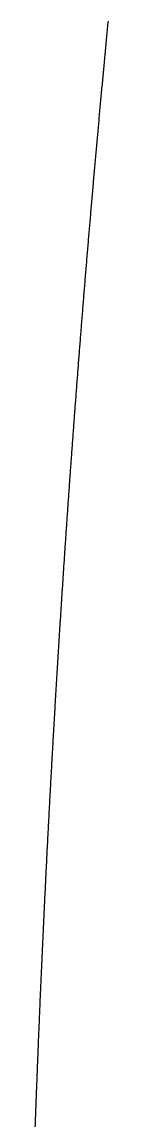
# Model space of a CAD drawing. Extents: x 6805096 to 46905100, y -25788412 to -58651.
# Drawn here: x 6817859 to 6896892, y -12048209 to -10857726 of the extents above; entities that cross this region are included whole.
import ezdxf

# ---------------------------------------------------------------- set-up
doc = ezdxf.new("R2010")
doc.units = 0

msp = doc.modelspace()

# ---------------------------------------------------------------- linework, layer by layer
at = {"layer": 'Layer 1'}
for p, q in [((6896891.701731, -10856747.382412), (6896702.565612, -10858703.932345)), ((6895759.804322, -10868486.959313), (6895571.835935, -10870443.620063)), ((6895947.967335, -10866530.316994), (6895759.804322, -10868486.959313)), ((6896136.324971, -10864573.693123), (6895947.967335, -10866530.316994)), ((6896324.87723, -10862617.087715), (6896136.324971, -10864573.693123)), ((6896513.624111, -10860660.500784), (6896324.87723, -10862617.087715)), ((6896702.565612, -10858703.932345), (6896513.624111, -10860660.500784)), ((6894634.913426, -10880227.199789), (6894448.11282, -10882183.970824)), ((6894821.908667, -10878270.447097), (6894634.913426, -10880227.199789)), ((6895009.098539, -10876313.712764), (6894821.908667, -10878270.447097)), ((6895196.483042, -10874356.996804), (6895009.098539, -10876313.712764)), ((6895384.062175, -10872400.299232), (6895196.483042, -10874356.996804)), ((6895571.835935, -10870443.620063), (6895384.062175, -10872400.299232)), ((6893517.029333, -10891968.100636), (6893331.396554, -10893924.981422)), ((6893702.856753, -10890011.238105), (6893517.029333, -10891968.100636)), ((6893888.878813, -10888054.393844), (6893702.856753, -10890011.238105)), ((6894075.095511, -10886097.567866), (6893888.878813, -10888054.393844)), ((6894261.506847, -10884140.760188), (6894075.095511, -10886097.567866)), ((6894448.11282, -10882183.970824), (6894261.506847, -10884140.760188)), ((6892406.15233, -10903709.658649), (6892221.687428, -10905666.648651)), ((6892590.811881, -10901752.686813), (6892406.15233, -10903709.658649)), ((6892775.666081, -10899795.733158), (6892590.811881, -10901752.686813)), ((6892960.714927, -10897838.797697), (6892775.666081, -10899795.733158)), ((6893145.958419, -10895881.880447), (6892960.714927, -10897838.797697)), ((6893331.396554, -10893924.981422), (6893145.958419, -10895881.880447)), ((6891302.282706, -10915451.870623), (6891118.985729, -10917408.969307)), ((6891485.774341, -10913494.790016), (6891302.282706, -10915451.870623)), ((6891669.460632, -10911537.727501), (6891485.774341, -10913494.790016)), ((6891853.341578, -10909580.683092), (6891669.460632, -10911537.727501)), ((6892037.417177, -10907623.656803), (6891853.341578, -10909580.683092)), ((6892221.687428, -10905666.648651), (6892037.417177, -10907623.656803)), ((6890205.420751, -10927194.733354), (6890023.291747, -10929151.940185)), ((6890387.744421, -10925237.54451), (6890205.420751, -10927194.733354)), ((6890570.262755, -10923280.373669), (6890387.744421, -10925237.54451)), ((6890752.975752, -10921323.220844), (6890570.262755, -10923280.373669)), ((6890935.883411, -10919366.086052), (6890752.975752, -10921323.220844)), ((6891118.985729, -10917408.969307), (6890935.883411, -10919366.086052)), ((6889115.566753, -10938938.243635), (6888934.605769, -10940895.55808)), ((6889296.72241, -10936980.947089), (6889115.566753, -10938938.243635)), ((6889478.072739, -10935023.668456), (6889296.72241, -10936980.947089)), ((6889659.617739, -10933066.407751), (6889478.072739, -10935023.668456)), ((6889841.357409, -10931109.164989), (6889659.617739, -10933066.407751)), ((6890023.291747, -10929151.940185), (6889841.357409, -10931109.164989)), ((6888032.721001, -10950682.398263), (6887852.928086, -10952639.819787)), ((6888212.708597, -10948724.994548), (6888032.721001, -10950682.398263)), ((6888392.890873, -10946767.608657), (6888212.708597, -10948724.994548)), ((6888573.267828, -10944810.240606), (6888392.890873, -10946767.608657)), ((6888753.839461, -10942852.890408), (6888573.267828, -10944810.240606)), ((6888934.605769, -10940895.55808), (6888753.839461, -10942852.890408)), ((6886956.883783, -10962427.194031), (6886778.258985, -10964384.722101)), ((6887135.70327, -10960469.683682), (6886956.883783, -10962427.194031)), ((6887314.717445, -10958512.191068), (6887135.70327, -10960469.683682)), ((6887493.926307, -10956554.716205), (6887314.717445, -10958512.191068)), ((6887673.329854, -10954597.259106), (6887493.926307, -10956554.716205)), ((6887852.928086, -10952639.819787), (6887673.329854, -10954597.259106)), ((6885710.598756, -10976130.261817), (6885533.336823, -10978087.913514)), ((6885888.055388, -10974172.627736), (6885710.598756, -10976130.261817)), ((6886065.706718, -10972215.011287), (6885888.055388, -10974172.627736)), ((6886243.552744, -10970257.412484), (6886065.706718, -10972215.011287)), ((6886421.593464, -10968299.831342), (6886243.552744, -10970257.412484)), ((6886599.828879, -10966342.267876), (6886421.593464, -10968299.831342)), ((6886778.258985, -10964384.722101), (6886599.828879, -10966342.267876)), ((6884649.947687, -10987876.43573), (6884473.853975, -10989834.192815)), ((6884826.236105, -10985918.696172), (6884649.947687, -10987876.43573)), ((6885002.71923, -10983960.974157), (6884826.236105, -10985918.696172)), ((6885179.397058, -10982003.269699), (6885002.71923, -10983960.974157)), ((6885356.26959, -10980045.582813), (6885179.397058, -10982003.269699)), ((6885533.336823, -10978087.913514), (6885356.26959, -10980045.582813)), ((6883596.306066, -10999623.240636), (6883421.380624, -11001581.102574)), ((6883771.426224, -10997665.396135), (6883596.306066, -10999623.240636)), ((6883946.741094, -10995707.569088), (6883771.426224, -10997665.396135)), ((6884122.250677, -10993749.759509), (6883946.741094, -10995707.569088)), ((6884297.954971, -10991791.967413), (6884122.250677, -10993749.759509)), ((6884473.853975, -10989834.192815), (6884297.954971, -10991791.967413)), ((6882549.674184, -11011370.673328), (6882375.917059, -11013328.639587)), ((6882723.626031, -11009412.724419), (6882549.674184, -11011370.673328)), ((6882897.7726, -11007454.792874), (6882723.626031, -11009412.724419)), ((6883072.11389, -11005496.878709), (6882897.7726, -11007454.792874)), ((6883246.649898, -11003538.981937), (6883072.11389, -11005496.878709)), ((6883421.380624, -11001581.102574), (6883246.649898, -11003538.981937)), ((6881510.052327, -11023118.730603), (6881337.463569, -11025076.800647)), ((6881682.835817, -11021160.677819), (6881510.052327, -11023118.730603)), ((6881855.814037, -11019202.642311), (6881682.835817, -11021160.677819)), ((6882028.986984, -11017244.624093), (6881855.814037, -11019202.642311)), ((6882202.354659, -11015286.62318), (6882028.986984, -11017244.624093)), ((6882375.917059, -11013328.639587), (6882202.354659, -11015286.62318)), ((6880477.440786, -11034867.409255), (6880306.020442, -11036825.582551)), ((6880649.05587, -11032909.253131), (6880477.440786, -11034867.409255)), ((6880820.865692, -11030951.114194), (6880649.05587, -11032909.253131)), ((6880992.87025, -11028992.992457), (6880820.865692, -11030951.114194)), ((6881165.069542, -11027034.887937), (6880992.87025, -11028992.992457)), ((6881337.463569, -11025076.800647), (6881165.069542, -11027034.887937)), ((6879451.839849, -11046616.70608), (6879281.587967, -11048574.982092)), ((6879622.286479, -11044658.44715), (6879451.839849, -11046616.70608)), ((6879792.927855, -11042700.205317), (6879622.286479, -11044658.44715)), ((6879963.763974, -11040741.980596), (6879792.927855, -11042700.205317)), ((6880134.794837, -11038783.773003), (6879963.763974, -11040741.980596)), ((6880306.020442, -11036825.582551), (6880134.794837, -11038783.773003)), ((6878433.249805, -11058366.617872), (6878264.166432, -11060324.996067)), ((6878602.527933, -11056408.25667), (6878433.249805, -11058366.617872)), ((6878772.000814, -11054449.912476), (6878602.527933, -11056408.25667)), ((6878941.668448, -11052491.585305), (6878772.000814, -11054449.912476)), ((6879111.530832, -11050533.275172), (6878941.668448, -11052491.585305)), ((6879281.587967, -11048574.982092), (6879111.530832, -11050533.275172)), ((6877421.670942, -11070117.141426), (6877253.756128, -11072075.621271)), ((6877589.780519, -11068158.678486), (6877421.670942, -11070117.141426)), ((6877758.084858, -11066200.232466), (6877589.780519, -11068158.678486)), ((6877926.583958, -11064241.803379), (6877758.084858, -11066200.232466)), ((6878095.277816, -11062283.391241), (6877926.583958, -11064241.803379)), ((6878264.166432, -11060324.996067), (6878095.277816, -11062283.391241)), ((6876417.103549, -11081868.273538), (6876250.357341, -11083826.854497)), ((6876584.044528, -11079909.709395), (6876417.103549, -11081868.273538)), ((6876751.180277, -11077951.162081), (6876584.044528, -11079909.709395)), ((6876918.510794, -11075992.631613), (6876751.180277, -11077951.162081)), ((6877086.036078, -11074034.118005), (6876918.510794, -11075992.631613)), ((6877253.756128, -11072075.621271), (6877086.036078, -11074034.118005)), ((6875419.547915, -11093620.011003), (6875253.970362, -11095578.692542)), ((6875585.320248, -11091661.34619), (6875419.547915, -11093620.011003)), ((6875751.287358, -11089702.698118), (6875585.320248, -11091661.34619)), ((6875917.449244, -11087744.066802), (6875751.287358, -11089702.698118)), ((6876083.805906, -11085785.452257), (6875917.449244, -11087744.066802)), ((6876250.357341, -11083826.854497), (6876083.805906, -11085785.452257)), ((6874429.004329, -11105372.350615), (6874264.595479, -11107331.132201)), ((6874593.607967, -11103413.585667), (6874429.004329, -11105372.350615)), ((6874758.406391, -11101454.83737), (6874593.607967, -11103413.585667)), ((6874923.399598, -11099496.105741), (6874758.406391, -11101454.83737)), ((6875088.587589, -11097537.390793), (6874923.399598, -11099496.105741)), ((6875253.970362, -11095578.692542), (6875088.587589, -11097537.390793)), ((6873282.23298, -11119084.170268), (6873119.187677, -11121043.067899)), ((6873445.47308, -11117125.28917), (6873282.23298, -11119084.170268)), ((6873608.907975, -11115166.42462), (6873445.47308, -11117125.28917)), ((6873772.537663, -11113207.576634), (6873608.907975, -11115166.42462)), ((6873936.362145, -11111248.745225), (6873772.537663, -11113207.576634)), ((6874100.381417, -11109289.930409), (6873936.362145, -11111248.745225)), ((6874264.595479, -11107331.132201), (6874100.381417, -11109289.930409)), ((6872306.883155, -11130837.803539), (6872145.006658, -11132796.800059)), ((6872468.954456, -11128878.823463), (6872306.883155, -11130837.803539)), ((6872631.220559, -11126919.859846), (6872468.954456, -11128878.823463)), ((6872793.681465, -11124960.912703), (6872631.220559, -11126919.859846)), ((6872956.337171, -11123001.982049), (6872793.681465, -11124960.912703)), ((6873119.187677, -11121043.067899), (6872956.337171, -11123001.982049)), ((6871338.546291, -11142592.028808), (6871177.83865, -11144551.123683)), ((6871499.448745, -11140632.950288), (6871338.546291, -11142592.028808)), ((6871660.54601, -11138673.888138), (6871499.448745, -11140632.950288)), ((6871821.838085, -11136714.842374), (6871660.54601, -11138673.888138)), ((6871983.324968, -11134755.813009), (6871821.838085, -11136714.842374)), ((6872145.006658, -11132796.800059), (6871983.324968, -11134755.813009)), ((6870377.222679, -11154346.842871), (6870217.683941, -11156306.035567)), ((6870536.956238, -11152387.666441), (6870377.222679, -11154346.842871)), ((6870696.884615, -11150428.506293), (6870536.956238, -11152387.666441)), ((6870857.007811, -11148469.36244), (6870696.884615, -11150428.506293)), ((6871017.325823, -11146510.234899), (6870857.007811, -11148469.36244)), ((6871177.83865, -11144551.123683), (6871017.325823, -11146510.234899)), ((6869422.912606, -11166102.242522), (6869264.54282, -11168061.532505)), ((6869581.477221, -11164142.968717), (6869422.912606, -11166102.242522)), ((6869740.236664, -11162183.711104), (6869581.477221, -11164142.968717)), ((6869899.190932, -11160224.469698), (6869740.236664, -11162183.711104)), ((6870058.340025, -11158265.244514), (6869899.190932, -11160224.469698)), ((6870217.683941, -11156306.035567), (6870058.340025, -11158265.244514)), ((6868475.616362, -11177858.224558), (6868318.415575, -11179817.611292)), ((6868633.011986, -11175898.853911), (6868475.616362, -11177858.224558)), ((6868790.602445, -11173939.499368), (6868633.011986, -11175898.853911)), ((6868948.387738, -11171980.160942), (6868790.602445, -11173939.499368)), ((6869106.367863, -11170020.83865), (6868948.387738, -11171980.160942)), ((6869264.54282, -11168061.532505), (6869106.367863, -11170020.83865)), ((6867535.334235, -11189614.785772), (6867379.302495, -11191574.268725)), ((6867691.560819, -11187655.318818), (6867535.334235, -11189614.785772)), ((6867847.982246, -11185695.867878), (6867691.560819, -11187655.318818)), ((6868004.598516, -11183736.432968), (6867847.982246, -11185695.867878)), ((6868161.409626, -11181777.014101), (6868004.598516, -11183736.432968)), ((6868318.415575, -11179817.611292), (6868161.409626, -11181777.014101)), ((6866602.066513, -11201371.92296), (6866447.20387, -11203331.501597)), ((6866757.12401, -11199412.360233), (6866602.066513, -11201371.92296)), ((6866912.376358, -11197452.813431), (6866757.12401, -11199412.360233)), ((6867067.823555, -11195493.282569), (6866912.376358, -11197452.813431)), ((6867223.465602, -11193533.767662), (6867067.823555, -11195493.282569)), ((6867379.302495, -11191574.268725), (6867223.465602, -11193533.767662)), ((6865675.813487, -11213129.632916), (6865522.119987, -11215089.306703)), ((6865829.701847, -11211169.974951), (6865675.813487, -11213129.632916)), ((6865983.785067, -11209210.332821), (6865829.701847, -11211169.974951)), ((6866138.063145, -11207250.706542), (6865983.785067, -11209210.332821)), ((6866292.53608, -11205291.096129), (6866138.063145, -11207250.706542)), ((6866447.20387, -11203331.501597), (6866292.53608, -11205291.096129)), ((6864756.575443, -11224887.912437), (6864604.051135, -11226847.68084)), ((6864909.29462, -11222928.159767), (6864756.575443, -11224887.912437)), ((6865062.208664, -11220968.422843), (6864909.29462, -11222928.159767)), ((6865215.317574, -11219008.701681), (6865062.208664, -11220968.422843)), ((6865368.621349, -11217048.996297), (6865215.317574, -11219008.701681)), ((6865522.119987, -11215089.306703), (6865368.621349, -11217048.996297)), ((6863844.352672, -11236646.758317), (6863692.997604, -11238606.620801)), ((6863995.902617, -11234686.911476), (6863844.352672, -11236646.758317)), ((6864147.647437, -11232727.080293), (6863995.902617, -11234686.911476)), ((6864299.587131, -11230767.264782), (6864147.647437, -11232727.080293)), ((6864451.721697, -11228807.46496), (6864299.587131, -11230767.264782)), ((6864604.051135, -11226847.68084), (6864451.721697, -11228807.46496)), ((6862939.145462, -11248406.16735), (6862788.959683, -11250366.123382)), ((6863089.526127, -11246446.226873), (6862939.145462, -11248406.16735)), ((6863240.101674, -11244486.301964), (6863089.526127, -11246446.226873)), ((6863390.872104, -11242526.39264), (6863240.101674, -11244486.301964)), ((6863541.837415, -11240566.498914), (6863390.872104, -11242526.39264)), ((6863692.997604, -11238606.620801), (6863541.837415, -11240566.498914)), ((6862040.954102, -11260166.136333), (6861891.937658, -11262126.185378)), ((6862190.165438, -11258206.102753), (6862040.954102, -11260166.136333)), ((6862339.571665, -11256246.084654), (6862190.165438, -11258206.102753)), ((6862489.172783, -11254286.082049), (6862339.571665, -11256246.084654)), ((6862638.968789, -11252326.094953), (6862489.172783, -11254286.082049)), ((6862788.959683, -11250366.123382), (6862638.968789, -11252326.094953)), ((6861149.77888, -11271926.66206), (6861001.931821, -11273886.803584)), ((6861297.820839, -11269966.535912), (6861149.77888, -11271926.66206)), ((6861446.057698, -11268006.425155), (6861297.820839, -11269966.535912)), ((6861594.489455, -11266046.329804), (6861446.057698, -11268006.425155)), ((6861743.116109, -11264086.249873), (6861594.489455, -11266046.329804)), ((6861891.937658, -11262126.185378), (6861743.116109, -11264086.249873)), ((6860118.942459, -11285647.974795), (6859972.459743, -11287608.223536)), ((6860265.620085, -11283687.741326), (6860118.942459, -11285647.974795)), ((6860412.49262, -11281727.523144), (6860265.620085, -11283687.741326)), ((6860559.560062, -11279767.320264), (6860412.49262, -11281727.523144)), ((6860706.822411, -11277807.132701), (6860559.560062, -11279767.320264)), ((6860854.279664, -11275846.960469), (6860706.822411, -11277807.132701)), ((6861001.931821, -11273886.803584), (6860854.279664, -11275846.960469)), ((6859242.969861, -11297409.695806), (6859097.656633, -11299370.035869)), ((6859388.478006, -11295449.370927), (6859242.969861, -11297409.695806)), ((6859534.181068, -11293489.061245), (6859388.478006, -11295449.370927)), ((6859680.079046, -11291528.766776), (6859534.181068, -11293489.061245)), ((6859826.171938, -11289568.487535), (6859680.079046, -11291528.766776)), ((6859972.459743, -11287608.223536), (6859826.171938, -11289568.487535)), ((6858374.014315, -11309171.963413), (6858229.870625, -11311132.394263)), ((6858518.352932, -11307211.547656), (6858374.014315, -11309171.963413)), ((6858662.886473, -11305251.147009), (6858518.352932, -11307211.547656)), ((6858807.614938, -11303290.761485), (6858662.886473, -11305251.147009)), ((6858952.538325, -11301330.391101), (6858807.614938, -11303290.761485)), ((6859097.656633, -11299370.035869), (6858952.538325, -11301330.391101)), ((6857512.076112, -11320934.774409), (6857369.102006, -11322895.295513)), ((6857655.245151, -11318974.26831), (6857512.076112, -11320934.774409)), ((6857798.609124, -11317013.777231), (6857655.245151, -11318974.26831)), ((6857942.168028, -11315053.301187), (6857798.609124, -11317013.777231)), ((6858085.921862, -11313092.840193), (6857942.168028, -11315053.301187)), ((6858229.870625, -11311132.394263), (6858085.921862, -11313092.840193)), ((6856657.155538, -11332698.125591), (6856515.351066, -11334658.736414)), ((6856799.154953, -11330737.529683), (6856657.155538, -11332698.125591)), ((6856941.349308, -11328776.948707), (6856799.154953, -11330737.529683)), ((6857083.738603, -11326816.382677), (6856941.349308, -11328776.948707)), ((6857226.322836, -11324855.831607), (6857083.738603, -11326816.382677)), ((6857369.102006, -11322895.295513), (6857226.322836, -11324855.831607)), ((6855809.252884, -11344462.013752), (6855668.618093, -11346422.713761)), ((6855950.082625, -11342501.328571), (6855809.252884, -11344462.013752)), ((6856091.107315, -11340540.658232), (6855950.082625, -11342501.328571)), ((6856232.326953, -11338580.002749), (6856091.107315, -11340540.658232)), ((6856373.741537, -11336619.362138), (6856232.326953, -11338580.002749)), ((6856515.351066, -11334658.736414), (6856373.741537, -11336619.362138)), ((6854968.368438, -11356226.435689), (6854828.903376, -11358187.224349)), ((6855108.028457, -11354265.661768), (6854968.368438, -11356226.435689)), ((6855247.883434, -11352304.9026), (6855108.028457, -11354265.661768)), ((6855387.933367, -11350344.158199), (6855247.883434, -11352304.9026)), ((6855528.178253, -11348383.428581), (6855387.933367, -11350344.158199)), ((6855668.618093, -11346422.713761), (6855528.178253, -11348383.428581)), ((6854134.502488, -11367991.388197), (6853996.207204, -11369952.264973)), ((6854272.992738, -11366030.52607), (6854134.502488, -11367991.388197)), ((6854411.677954, -11364069.678607), (6854272.992738, -11366030.52607)), ((6854550.558133, -11362108.845822), (6854411.677954, -11364069.678607)), ((6854689.633274, -11360148.027731), (6854550.558133, -11362108.845822)), ((6854828.903376, -11358187.224349), (6854689.633274, -11360148.027731)), ((6853307.655323, -11379756.86807), (6853170.529865, -11381717.832429)), ((6853444.975756, -11377795.918271), (6853307.655323, -11379756.86807)), ((6853582.491162, -11375834.983047), (6853444.975756, -11377795.918271)), ((6853720.201539, -11373874.062413), (6853582.491162, -11375834.983047)), ((6853858.106887, -11371913.156383), (6853720.201539, -11373874.062413)), ((6853996.207204, -11369952.264973), (6853858.106887, -11371913.156383)), ((6852487.827233, -11391522.872103), (6852351.871648, -11393483.92351)), ((6852623.9778, -11389561.835167), (6852487.827233, -11391522.872103)), ((6852760.323348, -11387600.812716), (6852623.9778, -11389561.835167)), ((6852896.863876, -11385639.804767), (6852760.323348, -11387600.812716)), ((6853033.599382, -11383678.811332), (6852896.863876, -11385639.804767)), ((6853170.529865, -11381717.832429), (6853033.599382, -11383678.811332)), ((6851675.018506, -11403289.397092), (6851540.232843, -11405250.535013)), ((6851809.999159, -11401328.273552), (6851675.018506, -11403289.397092)), ((6851945.174801, -11399367.16441), (6851809.999159, -11401328.273552)), ((6852080.545431, -11397406.069678), (6851945.174801, -11399367.16441)), ((6852216.111047, -11395444.989374), (6852080.545431, -11397406.069678)), ((6852351.871648, -11393483.92351), (6852216.111047, -11395444.989374)), ((6850869.22943, -11415056.439831), (6850735.613737, -11417017.663733)), ((6851003.040121, -11413095.230222), (6850869.22943, -11415056.439831)), ((6851137.04581, -11411134.034921), (6851003.040121, -11413095.230222)), ((6851271.246493, -11409172.853943), (6851137.04581, -11411134.034921)), ((6851405.642172, -11407211.687302), (6851271.246493, -11409172.853943)), ((6851540.232843, -11405250.535013), (6851405.642172, -11407211.687302)), ((6850070.460295, -11426823.997116), (6849938.01462, -11428785.306464)), ((6850203.100976, -11424862.701972), (6850070.460295, -11426823.997116)), ((6850335.936662, -11422901.421047), (6850203.100976, -11424862.701972)), ((6850468.967352, -11420940.154356), (6850335.936662, -11422901.421047)), ((6850602.193044, -11418978.901913), (6850468.967352, -11420940.154356)), ((6850735.613737, -11417017.663733), (6850602.193044, -11418978.901913)), ((6849278.711389, -11438592.065742), (6849147.43578, -11440553.460001)), ((6849410.182012, -11436630.685597), (6849278.711389, -11438592.065742)), ((6849541.847647, -11434669.319582), (6849410.182012, -11436630.685597)), ((6849673.708295, -11432707.967712), (6849541.847647, -11434669.319582)), ((6849805.763953, -11430746.630001), (6849673.708295, -11432707.967712)), ((6849938.01462, -11428785.306464), (6849805.763953, -11430746.630001)), ((6848363.877506, -11452322.12114), (6848233.967036, -11454283.613788)), ((6848493.983, -11450360.642503), (6848363.877506, -11452322.12114)), ((6848624.283517, -11448399.177892), (6848493.983, -11450360.642503)), ((6848754.779055, -11446437.727321), (6848624.283517, -11448399.177892)), ((6848885.469612, -11444476.290806), (6848754.779055, -11446437.727321)), ((6849016.355187, -11442514.868361), (6848885.469612, -11444476.290806)), ((6849147.43578, -11440553.460001), (6849016.355187, -11442514.868361)), ((6847587.340087, -11464091.286676), (6847458.599788, -11466052.863078)), ((6847716.275419, -11462129.724195), (6847587.340087, -11464091.286676)), ((6847845.405781, -11460168.175651), (6847716.275419, -11462129.724195)), ((6847974.731172, -11458206.641059), (6847845.405781, -11460168.175651)), ((6848104.251591, -11456245.120433), (6847974.731172, -11458206.641059)), ((6848233.967036, -11454283.613788), (6848104.251591, -11456245.120433)), ((6846817.823812, -11475860.953403), (6846690.253731, -11477822.613026)), ((6846945.588933, -11473899.307613), (6846817.823812, -11475860.953403)), ((6847073.549092, -11471937.67567), (6846945.588933, -11473899.307613)), ((6847201.704289, -11469976.057591), (6847073.549092, -11471937.67567)), ((6847330.054521, -11468014.453388), (6847201.704289, -11469976.057591)), ((6847458.599788, -11466052.863078), (6847330.054521, -11468014.453388)), ((6846055.328969, -11487631.118117), (6845928.929154, -11489592.860426)), ((6846181.923831, -11485669.389551), (6846055.328969, -11487631.118117)), ((6846308.71374, -11483707.674745), (6846181.923831, -11485669.389551)), ((6846435.698693, -11481745.973712), (6846308.71374, -11483707.674745)), ((6846562.878691, -11479784.286467), (6846435.698693, -11481745.973712)), ((6846690.253731, -11477822.613026), (6846562.878691, -11479784.286467)), ((6845299.855847, -11499401.777612), (6845174.626347, -11501363.602073)), ((6845425.280402, -11497439.966806), (6845299.855847, -11499401.777612)), ((6845550.900012, -11495478.169669), (6845425.280402, -11497439.966806)), ((6845676.714675, -11493516.386217), (6845550.900012, -11495478.169669)), ((6845802.724389, -11491554.616464), (6845676.714675, -11493516.386217)), ((6845928.929154, -11489592.860426), (6845802.724389, -11491554.616464)), ((6844551.404735, -11511172.928684), (6844427.345598, -11513134.834763)), ((6844675.658935, -11509211.036171), (6844551.404735, -11511172.928684)), ((6844800.108197, -11507249.157238), (6844675.658935, -11509211.036171)), ((6844924.752521, -11505287.291901), (6844800.108197, -11507249.157238)), ((6845049.591905, -11503325.440175), (6844924.752521, -11505287.291901)), ((6845174.626347, -11501363.602073), (6845049.591905, -11503325.440175)), ((6843809.975921, -11522944.568128), (6843687.087196, -11524906.555291)), ((6843933.059718, -11520982.594442), (6843809.975921, -11522944.568128)), ((6844056.338586, -11519020.634248), (6843933.059718, -11520982.594442)), ((6844179.812522, -11517058.68756), (6844056.338586, -11519020.634248)), ((6844303.481527, -11515096.754394), (6844179.812522, -11517058.68756)), ((6844427.345598, -11513134.834763), (6844303.481527, -11515096.754394)), ((6843075.569695, -11534716.692739), (6842953.851429, -11536678.760452)), ((6843197.48304, -11532754.638415), (6843075.569695, -11534716.692739)), ((6843319.591465, -11530792.597493), (6843197.48304, -11532754.638415)), ((6843441.894966, -11528830.569988), (6843319.591465, -11530792.597493)), ((6843564.393544, -11526868.555916), (6843441.894966, -11528830.569988)), ((6843687.087196, -11524906.555291), (6843564.393544, -11526868.555916)), ((6842348.186344, -11546489.299312), (6842227.638586, -11548451.44704)), ((6842468.929191, -11544527.164883), (6842348.186344, -11546489.299312)), ((6842589.867124, -11542565.043768), (6842468.929191, -11544527.164883)), ((6842711.000142, -11540602.935981), (6842589.867124, -11542565.043768)), ((6842832.328244, -11538640.841537), (6842711.000142, -11540602.935981)), ((6842953.851429, -11536678.760452), (6842832.328244, -11538640.841537)), ((6841627.826159, -11558262.384642), (6841508.448956, -11560224.611851)), ((6841747.398458, -11556300.170643), (6841627.826159, -11558262.384642)), ((6841867.165851, -11554337.969868), (6841747.398458, -11556300.170643)), ((6841987.128338, -11552375.782333), (6841867.165851, -11554337.969868)), ((6842107.285917, -11550413.608052), (6841987.128338, -11552375.782333)), ((6842227.638586, -11548451.44704), (6842107.285917, -11550413.608052)), ((6840914.489427, -11570035.945524), (6840796.282828, -11571998.25168)), ((6841032.89113, -11568073.652488), (6840914.489427, -11570035.945524)), ((6841151.487936, -11566111.372588), (6841032.89113, -11568073.652488)), ((6841270.279843, -11564149.105839), (6841151.487936, -11566111.372588)), ((6841389.26685, -11562186.852255), (6841270.279843, -11564149.105839)), ((6841508.448956, -11560224.611851), (6841389.26685, -11562186.852255)), ((6840208.176438, -11581809.978752), (6840091.14049, -11583772.363321)), ((6840325.407497, -11579847.607215), (6840208.176438, -11581809.978752)), ((6840442.833667, -11577885.248724), (6840325.407497, -11579847.607215)), ((6840560.454947, -11575922.903295), (6840442.833667, -11577885.248724)), ((6840678.271334, -11573960.570942), (6840560.454947, -11575922.903295)), ((6840796.282828, -11571998.25168), (6840678.271334, -11573960.570942)), ((6839508.88748, -11593584.481123), (6839393.022232, -11595546.943571)), ((6839624.947847, -11591622.031618), (6839508.88748, -11593584.481123)), ((6839741.203333, -11589659.595071), (6839624.947847, -11591622.031618)), ((6839857.653937, -11587697.171495), (6839741.203333, -11589659.595071)), ((6839974.299656, -11585734.760907), (6839857.653937, -11587697.171495)), ((6840091.14049, -11583772.363321), (6839974.299656, -11585734.760907)), ((6838816.622841, -11605359.449431), (6838701.928342, -11607321.989224)), ((6838931.512469, -11603396.922493), (6838816.622841, -11605359.449431)), ((6839046.597223, -11601434.408422), (6838931.512469, -11603396.922493)), ((6839161.877102, -11599471.907235), (6839046.597223, -11601434.408422)), ((6839277.352106, -11597509.418947), (6839161.877102, -11599471.907235)), ((6839393.022232, -11595546.943571), (6839277.352106, -11597509.418947)), ((6838017.859108, -11619097.497074), (6837904.530542, -11621060.126427)), ((6838131.382812, -11617134.880472), (6838017.859108, -11619097.497074)), ((6838245.101651, -11615172.276633), (6838131.382812, -11617134.880472)), ((6838359.015625, -11613209.685575), (6838245.101651, -11615172.276633)), ((6838473.124732, -11611247.10731), (6838359.015625, -11613209.685575)), ((6838587.428972, -11609284.541855), (6838473.124732, -11611247.10731)), ((6838701.928342, -11607321.989224), (6838587.428972, -11609284.541855)), ((6837340.81482, -11630873.463918), (6837228.657107, -11632836.169458)), ((6837453.167679, -11628910.771039), (6837340.81482, -11630873.463918)), ((6837565.715682, -11626948.090836), (6837453.167679, -11628910.771039)), ((6837678.458828, -11624985.423322), (6837565.715682, -11626948.090836)), ((6837791.397115, -11623022.768515), (6837678.458828, -11624985.423322)), ((6837904.530542, -11621060.126427), (6837791.397115, -11623022.768515)), ((6836670.795767, -11642649.88655), (6836559.808953, -11644612.667743)), ((6836781.977733, -11640687.117929), (6836670.795767, -11642649.88655)), ((6836893.354852, -11638724.361894), (6836781.977733, -11640687.117929)), ((6837004.927121, -11636761.618461), (6836893.354852, -11638724.361894)), ((6837116.69454, -11634798.887644), (6837004.927121, -11636761.618461)), ((6837228.657107, -11632836.169458), (6837116.69454, -11634798.887644)), ((6836007.802236, -11654426.761765), (6835897.986371, -11656389.618077)), ((6836117.813262, -11652463.917936), (6836007.802236, -11654426.761765)), ((6836228.019448, -11650501.086604), (6836117.813262, -11652463.917936)), ((6836338.420793, -11648538.267785), (6836228.019448, -11650501.086604)), ((6836449.017295, -11646575.461493), (6836338.420793, -11648538.267785)), ((6836559.808953, -11644612.667743), (6836449.017295, -11646575.461493)), ((6835351.834517, -11666204.086358), (6835243.189649, -11668167.017255)), ((6835460.674554, -11664241.167855), (6835351.834517, -11666204.086358)), ((6835569.70976, -11662278.261761), (6835460.674554, -11664241.167855)), ((6835678.940132, -11660315.36809), (6835569.70976, -11662278.261761)), ((6835788.36567, -11658352.486857), (6835678.940132, -11660315.36809)), ((6835897.986371, -11656389.618077), (6835788.36567, -11658352.486857)), ((6834702.892899, -11677981.857125), (6834595.419076, -11679944.862072)), ((6834810.561899, -11676018.864482), (6834702.892899, -11677981.857125)), ((6834918.426076, -11674055.884159), (6834810.561899, -11676018.864482)), ((6835026.485427, -11672092.91617), (6834918.426076, -11674055.884159)), ((6835134.739952, -11670129.960531), (6835026.485427, -11672092.91617)), ((6835243.189649, -11668167.017255), (6835134.739952, -11670129.960531)), ((6834060.97767, -11689760.07086), (6833954.67494, -11691723.149324)), ((6834167.475585, -11687797.004612), (6834060.97767, -11689760.07086)), ((6834274.168685, -11685833.950594), (6834167.475585, -11687797.004612)), ((6834381.056967, -11683870.908822), (6834274.168685, -11685833.950594)), ((6834488.140431, -11681907.879309), (6834381.056967, -11683870.908822)), ((6834595.419076, -11679944.862072), (6834488.140431, -11681907.879309)), ((6833426.089119, -11701538.724358), (6833320.95753, -11703501.875804)), ((6833531.415901, -11699575.585039), (6833426.089119, -11701538.724358)), ((6833636.937876, -11697612.457861), (6833531.415901, -11699575.585039)), ((6833742.655041, -11695649.342839), (6833636.937876, -11697612.457861)), ((6833848.567396, -11693686.239988), (6833742.655041, -11695649.342839)), ((6833954.67494, -11691723.149324), (6833848.567396, -11693686.239988)), ((6832798.227535, -11713317.814415), (6832694.267135, -11715281.038309)), ((6832902.383136, -11711354.602558), (6832798.227535, -11713317.814415)), ((6833006.733937, -11709391.402754), (6832902.383136, -11711354.602558)), ((6833111.279938, -11707428.215017), (6833006.733937, -11709391.402754)), ((6833216.021136, -11705465.039362), (6833111.279938, -11707428.215017)), ((6833320.95753, -11703501.875804), (6833216.021136, -11705465.039362)), ((6832177.393206, -11725097.337825), (6832074.604044, -11727060.633633)), ((6832280.377578, -11723134.053965), (6832177.393206, -11725097.337825)), ((6832383.557158, -11721170.782069), (6832280.377578, -11723134.053965)), ((6832486.931945, -11719207.522151), (6832383.557158, -11721170.782069)), ((6832590.501938, -11717244.274226), (6832486.931945, -11719207.522151)), ((6832694.267135, -11715281.038309), (6832590.501938, -11717244.274226)), ((6831563.586422, -11736877.291383), (6831461.968545, -11738840.658571)), ((6831665.399516, -11734913.936055), (6831563.586422, -11736877.291383)), ((6831767.407827, -11732950.592601), (6831665.399516, -11734913.936055)), ((6831869.611353, -11730987.261036), (6831767.407827, -11732950.592601)), ((6831972.010092, -11729023.941375), (6831869.611353, -11730987.261036)), ((6832074.604044, -11727060.633633), (6831972.010092, -11729023.941375)), ((6830956.807471, -11748657.671886), (6830856.360927, -11750621.109919)), ((6831057.44924, -11746694.245622), (6830956.807471, -11748657.671886)), ((6831158.286233, -11744730.831145), (6831057.44924, -11746694.245622)), ((6831259.318449, -11742767.428467), (6831158.286233, -11744730.831145)), ((6831360.545887, -11740804.037604), (6831259.318449, -11742767.428467)), ((6831461.968545, -11738840.658571), (6831360.545887, -11740804.037604)), ((6830357.056641, -11760438.476126), (6830257.78148, -11762401.984472)), ((6830456.527037, -11758474.979463), (6830357.056641, -11760438.476126)), ((6830556.192664, -11756511.494495), (6830456.527037, -11758474.979463)), ((6830656.053523, -11754548.021239), (6830556.192664, -11756511.494495)), ((6830756.109611, -11752584.559709), (6830656.053523, -11754548.021239)), ((6830856.360927, -11750621.109919), (6830756.109611, -11752584.559709)), ((6829764.334223, -11772219.700901), (6829666.230491, -11774183.279023)), ((6829862.633196, -11770256.134371), (6829764.334223, -11772219.700901)), ((6829961.12741, -11768292.579448), (6829862.633196, -11770256.134371)), ((6830059.816863, -11766329.036147), (6829961.12741, -11768292.579448)), ((6830158.701553, -11764365.504483), (6830059.816863, -11766329.036147)), ((6830257.78148, -11762401.984472), (6830158.701553, -11764365.504483)), ((6829178.640503, -11784001.343004), (6829081.708249, -11785964.99037)), ((6829275.768007, -11782037.707142), (6829178.640503, -11784001.343004)), ((6829373.090759, -11780074.082798), (6829275.768007, -11782037.707142)), ((6829470.608757, -11778110.469987), (6829373.090759, -11780074.082798)), ((6829568.322002, -11776146.868724), (6829470.608757, -11778110.469987)), ((6829666.230491, -11774183.279023), (6829568.322002, -11776146.868724)), ((6828599.975772, -11795783.399231), (6828504.215044, -11797747.115306)), ((6828695.931757, -11793819.69457), (6828599.975772, -11795783.399231)), ((6828792.082999, -11791856.001339), (6828695.931757, -11793819.69457)), ((6828888.429496, -11789892.319552), (6828792.082999, -11791856.001339)), ((6828984.971247, -11787928.649224), (6828888.429496, -11789892.319552)), ((6829081.708249, -11785964.99037), (6828984.971247, -11787928.649224)), ((6827933.751164, -11809529.650626), (6827839.357278, -11811493.446186)), ((6828028.340318, -11807565.866376), (6827933.751164, -11809529.650626)), ((6828123.124737, -11805602.093452), (6828028.340318, -11807565.866376)), ((6828218.10442, -11803638.331868), (6828123.124737, -11805602.093452)), ((6828313.279367, -11801674.581639), (6828218.10442, -11803638.331868)), ((6828408.649575, -11799710.84278), (6828313.279367, -11801674.581639)), ((6828504.215044, -11797747.115306), (6828408.649575, -11799710.84278)), ((6827370.316898, -11821312.593126), (6827277.094642, -11823276.456238)), ((6827463.734429, -11819348.741236), (6827370.316898, -11821312.593126)), ((6827557.347234, -11817384.900582), (6827463.734429, -11819348.741236)), ((6827651.155311, -11815421.071179), (6827557.347234, -11817384.900582)), ((6827745.15866, -11813457.253042), (6827651.155311, -11815421.071179)), ((6827839.357278, -11811493.446186), (6827745.15866, -11813457.253042)), ((6826813.912534, -11833095.939601), (6826721.861956, -11835059.869731)), ((6826906.158395, -11831132.020604), (6826813.912534, -11833095.939601)), ((6826998.599537, -11829168.112755), (6826906.158395, -11831132.020604)), ((6827091.23596, -11827204.216067), (6826998.599537, -11829168.112755)), ((6827184.067662, -11825240.330557), (6827091.23596, -11827204.216067)), ((6827277.094642, -11823276.456238), (6827184.067662, -11825240.330557)), ((6826264.538361, -11844879.686846), (6826173.65951, -11846843.683459)), ((6826355.612503, -11842915.701277), (6826264.538361, -11844879.686846)), ((6826446.881935, -11840951.726766), (6826355.612503, -11842915.701277)), ((6826538.346656, -11838987.763328), (6826446.881935, -11840951.726766)), ((6826630.006663, -11837023.810978), (6826538.346656, -11838987.763328)), ((6826721.861956, -11835059.869731), (6826630.006663, -11837023.810978)), ((6825722.194669, -11856663.831656), (6825632.487592, -11858627.894218)), ((6825812.097044, -11854699.780048), (6825722.194669, -11856663.831656)), ((6825902.194717, -11852735.73941), (6825812.097044, -11854699.780048)), ((6825992.487687, -11850771.709756), (6825902.194717, -11852735.73941)), ((6826082.975952, -11848807.6911), (6825992.487687, -11850771.709756)), ((6826173.65951, -11846843.683459), (6826082.975952, -11848807.6911)), ((6825186.881745, -11868448.370825), (6825098.346492, -11870412.498802)), ((6825275.612305, -11866484.253713), (6825186.881745, -11868448.370825)), ((6825364.538172, -11864520.147482), (6825275.612305, -11866484.253713)), ((6825453.659343, -11862556.052146), (6825364.538172, -11864520.147482)), ((6825542.975817, -11860591.967719), (6825453.659343, -11862556.052146)), ((6825632.487592, -11858627.894218), (6825542.975817, -11860591.967719)), ((6824658.599879, -11880233.301149), (6824571.236496, -11882197.494007)), ((6824746.158576, -11878269.119068), (6824658.599879, -11880233.301149)), ((6824833.912588, -11876304.947777), (6824746.158576, -11878269.119068)), ((6824921.861912, -11874340.787293), (6824833.912588, -11876304.947777)), ((6825010.006547, -11872376.63763), (6824921.861912, -11874340.787293)), ((6825098.346492, -11870412.498802), (6825010.006547, -11872376.63763)), ((6824137.349359, -11892018.619424), (6824051.157896, -11893982.876628)), ((6824223.736145, -11890054.372906), (6824137.349359, -11892018.619424)), ((6824310.318254, -11888090.137091), (6824223.736145, -11890054.372906)), ((6824397.095682, -11886125.911993), (6824310.318254, -11888090.137091)), ((6824484.06843, -11884161.697627), (6824397.095682, -11886125.911993)), ((6824571.236496, -11882197.494007), (6824484.06843, -11884161.697627)), ((6823623.130474, -11903804.322443), (6823538.110978, -11905768.64346)), ((6823708.345301, -11901840.012024), (6823623.130474, -11903804.322443)), ((6823793.755458, -11899875.712218), (6823708.345301, -11901840.012024)), ((6823879.360944, -11897911.423041), (6823793.755458, -11899875.712218)), ((6823965.161757, -11895947.144506), (6823879.360944, -11897911.423041)), ((6824051.157896, -11893982.876628), (6823965.161757, -11895947.144506)), ((6823115.943513, -11915590.407003), (6823032.096032, -11917554.791298)), ((6823199.986333, -11913626.033216), (6823115.943513, -11915590.407003)), ((6823284.224491, -11911661.669954), (6823199.986333, -11913626.033216)), ((6823368.657985, -11909697.317231), (6823284.224491, -11911661.669954)), ((6823453.286814, -11907732.975061), (6823368.657985, -11909697.317231)), ((6823538.110978, -11905768.64346), (6823453.286814, -11907732.975061)), ((6822615.788764, -11927376.869897), (6822533.113347, -11929341.316937)), ((6822698.659529, -11925412.433277), (6822615.788764, -11927376.869897)), ((6822781.725639, -11923448.007093), (6822698.659529, -11925412.433277)), ((6822864.987094, -11921483.591358), (6822781.725639, -11923448.007093)), ((6822948.443892, -11919519.186088), (6822864.987094, -11921483.591358)), ((6823032.096032, -11917554.791298), (6822948.443892, -11919519.186088)), ((6822122.666517, -11939163.707922), (6822041.163212, -11941128.217172)), ((6822204.365178, -11937199.209003), (6822122.666517, -11939163.707922)), ((6822286.259193, -11935234.72043), (6822204.365178, -11937199.209003)), ((6822368.34856, -11933270.242218), (6822286.259193, -11935234.72043)), ((6822450.633279, -11931305.774382), (6822368.34856, -11933270.242218)), ((6822533.113347, -11929341.316937), (6822450.633279, -11931305.774382)), ((6821636.57706, -11950950.917872), (6821556.245914, -11952915.488798)), ((6821717.103569, -11948986.357188), (6821636.57706, -11950950.917872)), ((6821797.82544, -11947021.806761), (6821717.103569, -11948986.357188)), ((6821878.742672, -11945057.266606), (6821797.82544, -11947021.806761)), ((6821959.855263, -11943092.736738), (6821878.742672, -11945057.266606)), ((6822041.163212, -11941128.217172), (6821959.855263, -11943092.736738)), ((6821157.520682, -11962738.496542), (6821078.361744, -11964703.12861)), ((6821236.874991, -11960773.874627), (6821157.520682, -11962738.496542)), ((6821316.42467, -11958809.262881), (6821236.874991, -11960773.874627)), ((6821396.169718, -11956844.661317), (6821316.42467, -11958809.262881)), ((6821476.110133, -11954880.069951), (6821396.169718, -11956844.661317)), ((6821556.245914, -11952915.488798), (6821476.110133, -11954880.069951)), ((6820685.497671, -11974526.440727), (6820607.510989, -11976491.133403)), ((6820763.679732, -11972561.758116), (6820685.497671, -11974526.440727)), ((6820842.057172, -11970597.085584), (6820763.679732, -11972561.758116)), ((6820920.629988, -11968632.423145), (6820842.057172, -11970597.085584)), ((6820999.398179, -11966667.770816), (6820920.629988, -11968632.423145)), ((6821078.361744, -11964703.12861), (6820999.398179, -11966667.770816)), ((6820220.508317, -11986314.747223), (6820143.693939, -11988279.499972)), ((6820297.518082, -11984350.004449), (6820220.508317, -11986314.747223)), ((6820374.723233, -11982385.271666), (6820297.518082, -11984350.004449)), ((6820452.123769, -11980420.548887), (6820374.723233, -11982385.271666)), ((6820529.719688, -11978455.836127), (6820452.123769, -11980420.548887)), ((6820607.510989, -11976491.133403), (6820529.719688, -11978455.836127)), ((6819686.910882, -12000068.225112), (6819611.464253, -12002033.047272)), ((6819762.552908, -11998103.412824), (6819686.910882, -12000068.225112)), ((6819838.390329, -11996138.610422), (6819762.552908, -11998103.412824)), ((6819914.423143, -11994173.817921), (6819838.390329, -11996138.610422)), ((6819990.651351, -11992209.035336), (6819914.423143, -11994173.817921)), ((6820067.07495, -11990244.262681), (6819990.651351, -11992209.035336)), ((6820143.693939, -11988279.499972), (6820067.07495, -11990244.262681)), ((6819237.162107, -12011857.305619), (6819162.887887, -12013822.186695)), ((6819311.631732, -12009892.434326), (6819237.162107, -12011857.305619)), ((6819386.296761, -12007927.57283), (6819311.631732, -12009892.434326)), ((6819461.157191, -12005962.721145), (6819386.296761, -12007927.57283)), ((6819536.213023, -12003997.879288), (6819461.157191, -12005962.721145)), ((6819611.464253, -12002033.047272), (6819536.213023, -12003997.879288)), ((6818794.447903, -12023646.738287), (6818721.346139, -12025611.677745)), ((6818867.74508, -12021681.808523), (6818794.447903, -12023646.738287)), ((6818941.237668, -12019716.888467), (6818867.74508, -12021681.808523)), ((6819014.925666, -12017751.978133), (6818941.237668, -12019716.888467)), ((6819088.809073, -12015787.077538), (6819014.925666, -12017751.978133)), ((6819162.887887, -12013822.186695), (6819088.809073, -12015787.077538)), ((6818358.768558, -12035436.519912), (6818286.839299, -12037401.517217)), ((6818430.893238, -12033471.532211), (6818358.768558, -12035436.519912)), ((6818503.213338, -12031506.554129), (6818430.893238, -12033471.532211)), ((6818575.728855, -12029541.58568), (6818503.213338, -12031506.554129)), ((6818648.43979, -12027576.626881), (6818575.728855, -12029541.58568)), ((6818721.346139, -12025611.677745), (6818648.43979, -12027576.626881)), ((6817930.124362, -12047226.647288), (6817859.367656, -12049191.701907)), ((6818001.076497, -12045261.602184), (6817930.124362, -12047226.647288)), ((6818072.22406, -12043296.56661), (6818001.076497, -12045261.602184)), ((6818143.567049, -12041331.540581), (6818072.22406, -12043296.56661)), ((6818215.105462, -12039366.524112), (6818143.567049, -12041331.540581)), ((6818286.839299, -12037401.517217), (6818215.105462, -12039366.524112))]:
    msp.add_line(p, q, dxfattribs=at)

doc.saveas('drawing.dxf')
